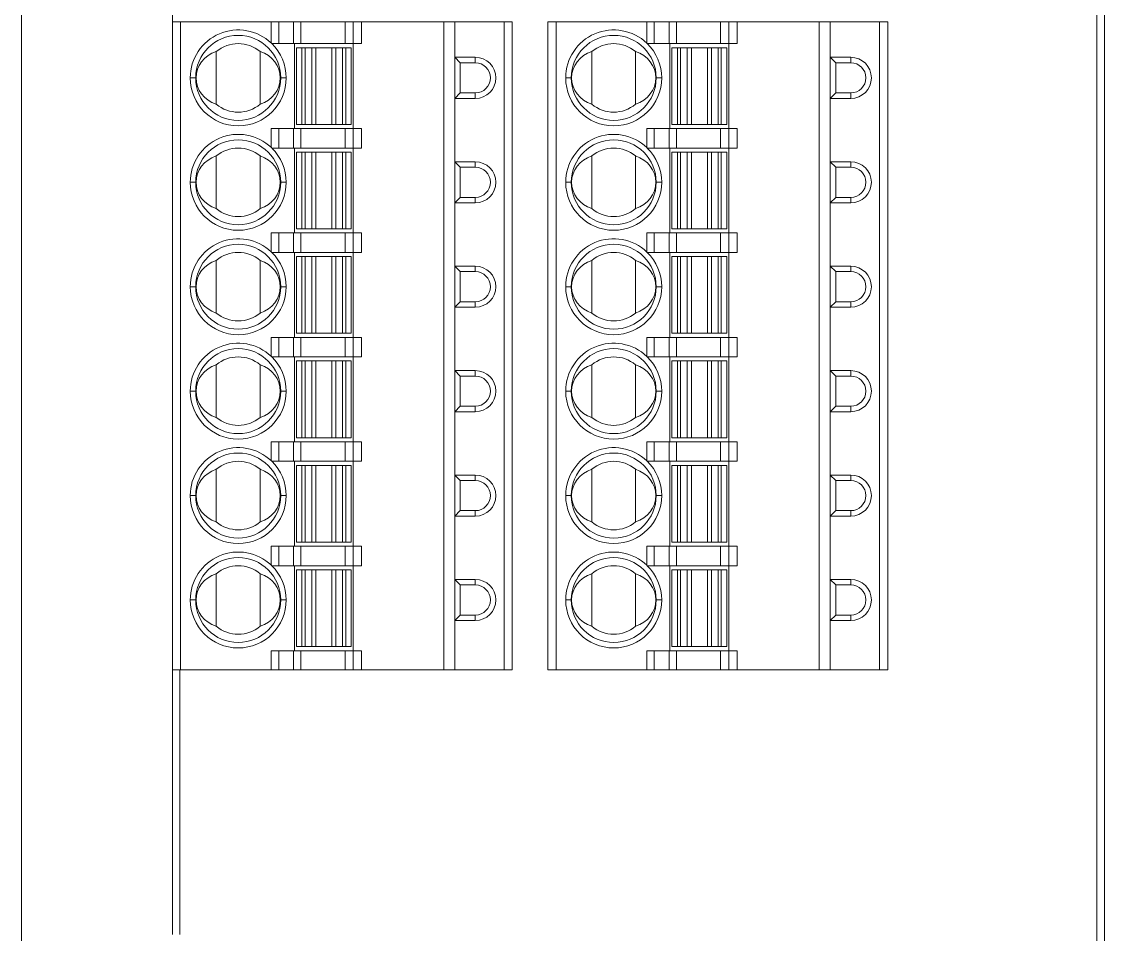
# Model space of a CAD drawing. Header units: millimetres. Extents: x 15 to 265, y 8 to 208.
# Drawn here: x 147.1 to 166.85, y 132.18 to 148.83 of the extents above; entities that cross this region are included whole.
import ezdxf

# ---------------------------------------------------------------- set-up
doc = ezdxf.new("R2010")
doc.units = ezdxf.units.MM

msp = doc.modelspace()

# ---------------------------------------------------------------- linework, layer by layer
at = {"color": 7, "linetype": 'Continuous', "lineweight": 15}
for p, q in [((147.105, 174.001), (147.105, 115.001)), ((149.855, 148.826), (149.855, 171.001)), ((166.855, 171.001), (166.855, 118.001)), ((166.717, 118.176), (166.717, 170.826)), ((149.855, 137.001), (149.855, 148.826)), ((149.855, 148.826), (150.005, 148.826)), ((150.005, 137.001), (150.005, 148.826)), ((150.005, 148.826), (151.659, 148.826)), ((151.659, 148.434), (151.659, 148.826)), ((151.659, 148.826), (151.795, 148.826)), ((151.795, 148.826), (151.795, 148.426)), ((151.795, 148.826), (152.064, 148.826)), ((152.064, 148.826), (152.064, 148.426)), ((152.064, 148.826), (152.2, 148.826)), ((152.2, 148.826), (152.2, 148.426)), ((152.2, 148.826), (153.005, 148.826)), ((153.005, 148.826), (153.005, 148.426)), ((153.005, 148.826), (153.155, 148.826)), ((153.155, 148.826), (153.155, 148.426)), ((153.155, 148.826), (153.305, 148.826)), ((153.305, 148.826), (153.305, 148.426)), ((153.305, 148.826), (154.805, 148.826)), ((154.805, 137.001), (154.805, 148.826)), ((155.005, 148.826), (154.805, 148.826)), ((155.005, 148.176), (155.005, 148.826)), ((155.005, 148.826), (155.905, 148.826)), ((155.905, 137.001), (155.905, 148.826)), ((156.055, 148.826), (155.905, 148.826)), ((156.055, 137.001), (156.055, 148.826)), ((156.705, 137.001), (156.705, 148.826)), ((156.705, 148.826), (156.855, 148.826)), ((156.855, 137.001), (156.855, 148.826)), ((156.855, 148.826), (158.509, 148.826)), ((158.509, 148.434), (158.509, 148.826)), ((158.509, 148.826), (158.645, 148.826)), ((158.645, 148.826), (158.645, 148.426)), ((158.645, 148.826), (158.914, 148.826)), ((158.914, 148.826), (158.914, 148.426)), ((158.914, 148.826), (159.05, 148.826)), ((159.05, 148.826), (159.05, 148.426)), ((159.05, 148.826), (159.855, 148.826)), ((159.855, 148.826), (159.855, 148.426)), ((159.855, 148.826), (160.005, 148.826)), ((160.005, 148.826), (160.005, 148.426)), ((160.005, 148.826), (160.155, 148.826)), ((160.155, 148.826), (160.155, 148.426)), ((160.155, 148.826), (161.655, 148.826)), ((161.655, 137.001), (161.655, 148.826)), ((161.855, 148.826), (161.655, 148.826)), ((161.855, 148.176), (161.855, 148.826)), ((161.855, 148.826), (162.755, 148.826)), ((162.755, 137.001), (162.755, 148.826)), ((162.905, 148.826), (162.755, 148.826)), ((162.905, 137.001), (162.905, 148.826)), ((151.667, 148.427), (151.659, 148.434)), ((151.667, 148.426), (151.795, 148.426)), ((151.667, 148.426), (151.667, 148.426)), ((151.795, 148.426), (152.064, 148.426)), ((152.064, 148.426), (152.2, 148.426)), ((152.08, 146.876), (152.08, 148.426)), ((152.117, 146.951), (152.117, 148.351)), ((152.117, 148.351), (152.217, 148.351)), ((152.2, 148.426), (153.005, 148.426)), ((152.217, 146.951), (152.217, 148.351)), ((152.275, 148.351), (152.217, 148.351)), ((152.275, 146.951), (152.275, 148.351)), ((152.397, 148.351), (152.275, 148.351)), ((152.397, 146.951), (152.397, 148.351)), ((152.471, 148.351), (152.397, 148.351)), ((152.471, 146.951), (152.471, 148.351)), ((152.471, 148.351), (152.764, 148.351)), ((152.764, 148.351), (152.764, 146.951)), ((152.838, 148.351), (152.764, 148.351)), ((152.838, 148.351), (152.838, 146.951)), ((152.96, 148.351), (152.838, 148.351)), ((152.96, 148.351), (152.96, 146.951)), ((153.017, 148.351), (152.96, 148.351)), ((153.005, 148.426), (153.155, 148.426)), ((153.017, 148.351), (153.017, 146.951)), ((153.117, 148.351), (153.017, 148.351)), ((153.117, 148.351), (153.117, 146.951)), ((153.155, 148.426), (153.305, 148.426)), ((153.155, 148.426), (153.155, 146.876)), ((158.517, 148.427), (158.509, 148.434)), ((158.517, 148.426), (158.645, 148.426)), ((158.517, 148.426), (158.517, 148.426)), ((158.645, 148.426), (158.914, 148.426)), ((158.914, 148.426), (159.05, 148.426)), ((158.93, 146.876), (158.93, 148.426)), ((158.967, 146.951), (158.967, 148.351)), ((158.967, 148.351), (159.067, 148.351)), ((159.05, 148.426), (159.855, 148.426)), ((159.067, 146.951), (159.067, 148.351)), ((159.125, 148.351), (159.067, 148.351)), ((159.125, 146.951), (159.125, 148.351)), ((159.247, 148.351), (159.125, 148.351)), ((159.247, 146.951), (159.247, 148.351)), ((159.321, 148.351), (159.247, 148.351)), ((159.321, 146.951), (159.321, 148.351)), ((159.321, 148.351), (159.614, 148.351)), ((159.614, 148.351), (159.614, 146.951)), ((159.688, 148.351), (159.614, 148.351)), ((159.688, 148.351), (159.688, 146.951)), ((159.81, 148.351), (159.688, 148.351)), ((159.81, 148.351), (159.81, 146.951)), ((159.867, 148.351), (159.81, 148.351)), ((159.855, 148.426), (160.005, 148.426)), ((159.867, 148.351), (159.867, 146.951)), ((159.967, 148.351), (159.867, 148.351)), ((159.967, 148.351), (159.967, 146.951)), ((160.005, 148.426), (160.155, 148.426)), ((160.005, 148.426), (160.005, 146.876)), ((150.655, 147.321), (150.655, 148.282)), ((151.455, 148.282), (151.455, 147.321)), ((155.005, 147.426), (155.005, 148.176)), ((155.005, 148.176), (155.38, 148.176)), ((155.005, 148.176), (155.105, 148.076)), ((155.38, 148.076), (155.38, 148.176)), ((157.505, 147.321), (157.505, 148.282)), ((158.305, 148.282), (158.305, 147.321)), ((161.855, 147.426), (161.855, 148.176)), ((161.855, 148.176), (161.955, 148.076)), ((161.855, 148.176), (162.23, 148.176)), ((162.23, 148.076), (162.23, 148.176)), ((155.105, 148.076), (155.38, 148.076)), ((155.105, 147.526), (155.105, 148.076)), ((161.955, 148.076), (162.23, 148.076)), ((161.955, 147.526), (161.955, 148.076)), ((150.28, 147.801), (150.18, 147.801)), ((151.93, 147.801), (151.83, 147.801)), ((157.13, 147.801), (157.03, 147.801)), ((158.78, 147.801), (158.68, 147.801)), ((155.005, 147.426), (155.105, 147.526)), ((155.005, 147.426), (155.005, 146.271)), ((155.38, 147.426), (155.005, 147.426)), ((155.105, 147.526), (155.38, 147.526)), ((155.38, 147.526), (155.38, 147.426)), ((161.855, 147.426), (161.955, 147.526)), ((161.855, 147.426), (161.855, 146.271)), ((162.23, 147.426), (161.855, 147.426)), ((161.955, 147.526), (162.23, 147.526)), ((162.23, 147.526), (162.23, 147.426)), ((152.117, 146.951), (152.217, 146.951)), ((152.217, 146.951), (152.275, 146.951)), ((152.275, 146.951), (152.397, 146.951)), ((152.397, 146.951), (152.471, 146.951)), ((152.764, 146.951), (152.471, 146.951)), ((152.764, 146.951), (152.838, 146.951)), ((152.838, 146.951), (152.96, 146.951)), ((152.96, 146.951), (153.017, 146.951)), ((153.017, 146.951), (153.117, 146.951)), ((158.967, 146.951), (159.067, 146.951)), ((159.067, 146.951), (159.125, 146.951)), ((159.125, 146.951), (159.247, 146.951)), ((159.247, 146.951), (159.321, 146.951)), ((159.614, 146.951), (159.321, 146.951)), ((159.614, 146.951), (159.688, 146.951)), ((159.688, 146.951), (159.81, 146.951)), ((159.81, 146.951), (159.867, 146.951)), ((159.867, 146.951), (159.967, 146.951)), ((151.659, 146.529), (151.659, 146.876)), ((151.659, 146.876), (151.795, 146.876)), ((151.795, 146.876), (151.795, 146.521)), ((152.064, 146.876), (151.795, 146.876)), ((152.064, 146.521), (152.064, 146.876)), ((152.064, 146.876), (152.2, 146.876)), ((152.2, 146.521), (152.2, 146.876)), ((152.2, 146.876), (153.005, 146.876)), ((153.005, 146.876), (153.005, 146.521)), ((153.155, 146.876), (153.005, 146.876)), ((153.155, 146.876), (153.155, 146.521)), ((153.155, 146.876), (153.305, 146.876)), ((153.305, 146.876), (153.305, 146.521)), ((158.509, 146.529), (158.509, 146.876)), ((158.509, 146.876), (158.645, 146.876)), ((158.645, 146.876), (158.645, 146.521)), ((158.914, 146.876), (158.645, 146.876)), ((158.914, 146.521), (158.914, 146.876)), ((158.914, 146.876), (159.05, 146.876)), ((159.05, 146.521), (159.05, 146.876)), ((159.05, 146.876), (159.855, 146.876)), ((159.855, 146.876), (159.855, 146.521)), ((160.005, 146.876), (159.855, 146.876)), ((160.005, 146.876), (160.005, 146.521)), ((160.005, 146.876), (160.155, 146.876)), ((160.155, 146.876), (160.155, 146.521)), ((150.655, 145.416), (150.655, 146.377)), ((151.455, 146.377), (151.455, 145.416)), ((151.667, 146.522), (151.659, 146.529)), ((151.667, 146.521), (151.795, 146.521)), ((151.667, 146.521), (151.667, 146.521)), ((151.795, 146.521), (152.064, 146.521)), ((152.064, 146.521), (152.2, 146.521)), ((152.08, 144.971), (152.08, 146.521)), ((152.117, 145.046), (152.117, 146.446)), ((152.117, 146.446), (152.217, 146.446)), ((152.2, 146.521), (153.005, 146.521)), ((152.217, 145.046), (152.217, 146.446)), ((152.275, 146.446), (152.217, 146.446)), ((152.275, 145.046), (152.275, 146.446)), ((152.397, 146.446), (152.275, 146.446)), ((152.397, 145.046), (152.397, 146.446)), ((152.471, 146.446), (152.397, 146.446)), ((152.471, 145.046), (152.471, 146.446)), ((152.471, 146.446), (152.764, 146.446)), ((152.764, 146.446), (152.764, 145.046)), ((152.838, 146.446), (152.764, 146.446)), ((152.838, 146.446), (152.838, 145.046)), ((152.96, 146.446), (152.838, 146.446)), ((152.96, 146.446), (152.96, 145.046)), ((153.017, 146.446), (152.96, 146.446)), ((153.005, 146.521), (153.155, 146.521)), ((153.017, 146.446), (153.017, 145.046)), ((153.017, 146.446), (153.117, 146.446)), ((153.117, 146.446), (153.117, 145.046)), ((153.155, 146.521), (153.305, 146.521)), ((153.155, 146.521), (153.155, 144.971)), ((157.505, 145.416), (157.505, 146.377)), ((158.305, 146.377), (158.305, 145.416)), ((158.517, 146.522), (158.509, 146.529)), ((158.517, 146.521), (158.645, 146.521)), ((158.517, 146.521), (158.517, 146.521)), ((158.645, 146.521), (158.914, 146.521)), ((158.914, 146.521), (159.05, 146.521)), ((158.93, 144.971), (158.93, 146.521)), ((158.967, 145.046), (158.967, 146.446)), ((158.967, 146.446), (159.067, 146.446)), ((159.05, 146.521), (159.855, 146.521)), ((159.067, 145.046), (159.067, 146.446)), ((159.125, 146.446), (159.067, 146.446)), ((159.125, 145.046), (159.125, 146.446)), ((159.247, 146.446), (159.125, 146.446)), ((159.247, 145.046), (159.247, 146.446)), ((159.321, 146.446), (159.247, 146.446)), ((159.321, 145.046), (159.321, 146.446)), ((159.321, 146.446), (159.614, 146.446)), ((159.614, 146.446), (159.614, 145.046)), ((159.688, 146.446), (159.614, 146.446)), ((159.688, 146.446), (159.688, 145.046)), ((159.81, 146.446), (159.688, 146.446)), ((159.81, 146.446), (159.81, 145.046)), ((159.867, 146.446), (159.81, 146.446)), ((159.855, 146.521), (160.005, 146.521)), ((159.867, 146.446), (159.867, 145.046)), ((159.867, 146.446), (159.967, 146.446)), ((159.967, 146.446), (159.967, 145.046)), ((160.005, 146.521), (160.155, 146.521)), ((160.005, 146.521), (160.005, 144.971)), ((155.005, 145.521), (155.005, 146.271)), ((155.005, 146.271), (155.38, 146.271)), ((155.005, 146.271), (155.105, 146.171)), ((155.105, 146.171), (155.38, 146.171)), ((155.105, 145.621), (155.105, 146.171)), ((155.38, 146.171), (155.38, 146.271)), ((161.855, 145.521), (161.855, 146.271)), ((161.855, 146.271), (162.23, 146.271)), ((161.855, 146.271), (161.955, 146.171)), ((161.955, 145.621), (161.955, 146.171)), ((161.955, 146.171), (162.23, 146.171)), ((162.23, 146.171), (162.23, 146.271)), ((150.28, 145.896), (150.18, 145.896)), ((151.93, 145.896), (151.83, 145.896)), ((157.13, 145.896), (157.03, 145.896)), ((158.78, 145.896), (158.68, 145.896)), ((155.005, 145.521), (155.105, 145.621)), ((155.105, 145.621), (155.38, 145.621)), ((155.38, 145.621), (155.38, 145.521)), ((161.855, 145.521), (161.955, 145.621)), ((161.955, 145.621), (162.23, 145.621)), ((162.23, 145.621), (162.23, 145.521)), ((155.005, 145.521), (155.005, 144.366)), ((155.38, 145.521), (155.005, 145.521)), ((161.855, 145.521), (161.855, 144.366)), ((162.23, 145.521), (161.855, 145.521)), ((151.659, 144.624), (151.659, 144.971)), ((151.659, 144.971), (151.795, 144.971)), ((151.795, 144.971), (151.795, 144.616)), ((152.064, 144.971), (151.795, 144.971)), ((152.064, 144.616), (152.064, 144.971)), ((152.064, 144.971), (152.2, 144.971)), ((152.117, 145.046), (152.217, 145.046)), ((152.2, 144.616), (152.2, 144.971)), ((152.2, 144.971), (153.005, 144.971)), ((152.217, 145.046), (152.275, 145.046)), ((152.275, 145.046), (152.397, 145.046)), ((152.397, 145.046), (152.471, 145.046)), ((152.764, 145.046), (152.471, 145.046)), ((152.764, 145.046), (152.838, 145.046)), ((152.838, 145.046), (152.96, 145.046)), ((152.96, 145.046), (153.017, 145.046)), ((153.005, 144.971), (153.005, 144.616)), ((153.155, 144.971), (153.005, 144.971)), ((153.017, 145.046), (153.117, 145.046)), ((153.155, 144.971), (153.155, 144.616)), ((153.155, 144.971), (153.305, 144.971)), ((153.305, 144.971), (153.305, 144.616)), ((158.509, 144.624), (158.509, 144.971)), ((158.509, 144.971), (158.645, 144.971)), ((158.645, 144.971), (158.645, 144.616)), ((158.914, 144.971), (158.645, 144.971)), ((158.914, 144.616), (158.914, 144.971)), ((158.914, 144.971), (159.05, 144.971)), ((158.967, 145.046), (159.067, 145.046)), ((159.05, 144.616), (159.05, 144.971)), ((159.05, 144.971), (159.855, 144.971)), ((159.067, 145.046), (159.125, 145.046)), ((159.125, 145.046), (159.247, 145.046)), ((159.247, 145.046), (159.321, 145.046)), ((159.614, 145.046), (159.321, 145.046)), ((159.614, 145.046), (159.688, 145.046)), ((159.688, 145.046), (159.81, 145.046)), ((159.81, 145.046), (159.867, 145.046)), ((159.855, 144.971), (159.855, 144.616)), ((160.005, 144.971), (159.855, 144.971)), ((159.867, 145.046), (159.967, 145.046)), ((160.005, 144.971), (160.005, 144.616)), ((160.005, 144.971), (160.155, 144.971)), ((160.155, 144.971), (160.155, 144.616)), ((151.667, 144.617), (151.659, 144.624)), ((151.667, 144.616), (151.795, 144.616)), ((151.667, 144.616), (151.667, 144.616)), ((151.795, 144.616), (152.064, 144.616)), ((152.064, 144.616), (152.2, 144.616)), ((152.08, 143.066), (152.08, 144.616)), ((152.2, 144.616), (153.005, 144.616)), ((153.005, 144.616), (153.155, 144.616)), ((153.155, 144.616), (153.305, 144.616)), ((153.155, 144.616), (153.155, 143.066)), ((158.517, 144.617), (158.509, 144.624)), ((158.517, 144.616), (158.645, 144.616)), ((158.517, 144.616), (158.517, 144.616)), ((158.645, 144.616), (158.914, 144.616)), ((158.914, 144.616), (159.05, 144.616)), ((158.93, 143.066), (158.93, 144.616)), ((159.05, 144.616), (159.855, 144.616)), ((159.855, 144.616), (160.005, 144.616)), ((160.005, 144.616), (160.155, 144.616)), ((160.005, 144.616), (160.005, 143.066)), ((150.655, 143.511), (150.655, 144.472)), ((151.455, 144.472), (151.455, 143.511)), ((152.117, 143.141), (152.117, 144.541)), ((152.117, 144.541), (152.217, 144.541)), ((152.217, 143.141), (152.217, 144.541)), ((152.275, 144.541), (152.217, 144.541)), ((152.275, 143.141), (152.275, 144.541)), ((152.397, 144.541), (152.275, 144.541)), ((152.397, 143.141), (152.397, 144.541)), ((152.471, 144.541), (152.397, 144.541)), ((152.471, 143.141), (152.471, 144.541)), ((152.471, 144.541), (152.764, 144.541)), ((152.764, 144.541), (152.764, 143.141)), ((152.838, 144.541), (152.764, 144.541)), ((152.838, 144.541), (152.838, 143.141)), ((152.96, 144.541), (152.838, 144.541)), ((152.96, 144.541), (152.96, 143.141)), ((153.017, 144.541), (152.96, 144.541)), ((153.017, 144.541), (153.017, 143.141)), ((153.017, 144.541), (153.117, 144.541)), ((153.117, 144.541), (153.117, 143.141)), ((157.505, 143.511), (157.505, 144.472)), ((158.305, 144.472), (158.305, 143.511)), ((158.967, 143.141), (158.967, 144.541)), ((158.967, 144.541), (159.067, 144.541)), ((159.067, 143.141), (159.067, 144.541)), ((159.125, 144.541), (159.067, 144.541)), ((159.125, 143.141), (159.125, 144.541)), ((159.247, 144.541), (159.125, 144.541)), ((159.247, 143.141), (159.247, 144.541)), ((159.321, 144.541), (159.247, 144.541)), ((159.321, 143.141), (159.321, 144.541)), ((159.321, 144.541), (159.614, 144.541)), ((159.614, 144.541), (159.614, 143.141)), ((159.688, 144.541), (159.614, 144.541)), ((159.688, 144.541), (159.688, 143.141)), ((159.81, 144.541), (159.688, 144.541)), ((159.81, 144.541), (159.81, 143.141)), ((159.867, 144.541), (159.81, 144.541)), ((159.867, 144.541), (159.867, 143.141)), ((159.867, 144.541), (159.967, 144.541)), ((159.967, 144.541), (159.967, 143.141)), ((155.005, 143.616), (155.005, 144.366)), ((155.005, 144.366), (155.38, 144.366)), ((155.005, 144.366), (155.105, 144.266)), ((155.105, 143.716), (155.105, 144.266)), ((155.105, 144.266), (155.38, 144.266)), ((155.38, 144.266), (155.38, 144.366)), ((161.855, 143.616), (161.855, 144.366)), ((161.855, 144.366), (162.23, 144.366)), ((161.855, 144.366), (161.955, 144.266)), ((161.955, 143.716), (161.955, 144.266)), ((161.955, 144.266), (162.23, 144.266)), ((162.23, 144.266), (162.23, 144.366)), ((150.28, 143.991), (150.18, 143.991)), ((151.93, 143.991), (151.83, 143.991)), ((157.13, 143.991), (157.03, 143.991)), ((158.78, 143.991), (158.68, 143.991)), ((155.005, 143.616), (155.105, 143.716)), ((155.005, 143.616), (155.005, 142.461)), ((155.38, 143.616), (155.005, 143.616)), ((155.105, 143.716), (155.38, 143.716)), ((155.38, 143.716), (155.38, 143.616)), ((161.855, 143.616), (161.955, 143.716)), ((161.855, 143.616), (161.855, 142.461)), ((162.23, 143.616), (161.855, 143.616)), ((161.955, 143.716), (162.23, 143.716)), ((162.23, 143.716), (162.23, 143.616)), ((151.659, 142.719), (151.659, 143.066)), ((151.659, 143.066), (151.795, 143.066)), ((151.795, 143.066), (151.795, 142.711)), ((152.064, 143.066), (151.795, 143.066)), ((152.064, 142.711), (152.064, 143.066)), ((152.064, 143.066), (152.2, 143.066)), ((152.117, 143.141), (152.217, 143.141)), ((152.2, 142.711), (152.2, 143.066)), ((152.2, 143.066), (153.005, 143.066)), ((152.217, 143.141), (152.275, 143.141)), ((152.275, 143.141), (152.397, 143.141)), ((152.397, 143.141), (152.471, 143.141)), ((152.764, 143.141), (152.471, 143.141)), ((152.764, 143.141), (152.838, 143.141)), ((152.838, 143.141), (152.96, 143.141)), ((152.96, 143.141), (153.017, 143.141)), ((153.005, 143.066), (153.005, 142.711)), ((153.155, 143.066), (153.005, 143.066)), ((153.017, 143.141), (153.117, 143.141)), ((153.155, 143.066), (153.155, 142.711)), ((153.155, 143.066), (153.305, 143.066)), ((153.305, 143.066), (153.305, 142.711)), ((158.509, 142.719), (158.509, 143.066)), ((158.509, 143.066), (158.645, 143.066)), ((158.645, 143.066), (158.645, 142.711)), ((158.914, 143.066), (158.645, 143.066)), ((158.914, 142.711), (158.914, 143.066)), ((158.914, 143.066), (159.05, 143.066)), ((158.967, 143.141), (159.067, 143.141)), ((159.05, 142.711), (159.05, 143.066)), ((159.05, 143.066), (159.855, 143.066)), ((159.067, 143.141), (159.125, 143.141)), ((159.125, 143.141), (159.247, 143.141)), ((159.247, 143.141), (159.321, 143.141)), ((159.614, 143.141), (159.321, 143.141)), ((159.614, 143.141), (159.688, 143.141)), ((159.688, 143.141), (159.81, 143.141)), ((159.81, 143.141), (159.867, 143.141)), ((159.855, 143.066), (159.855, 142.711)), ((160.005, 143.066), (159.855, 143.066)), ((159.867, 143.141), (159.967, 143.141)), ((160.005, 143.066), (160.005, 142.711)), ((160.005, 143.066), (160.155, 143.066)), ((160.155, 143.066), (160.155, 142.711)), ((151.667, 142.712), (151.659, 142.719)), ((151.667, 142.711), (151.795, 142.711)), ((151.667, 142.711), (151.667, 142.711)), ((151.795, 142.711), (152.064, 142.711)), ((152.064, 142.711), (152.2, 142.711)), ((152.08, 141.161), (152.08, 142.711)), ((152.117, 141.236), (152.117, 142.636)), ((152.117, 142.636), (152.217, 142.636)), ((152.2, 142.711), (153.005, 142.711)), ((152.217, 141.236), (152.217, 142.636)), ((152.275, 142.636), (152.217, 142.636)), ((152.275, 141.236), (152.275, 142.636)), ((152.397, 142.636), (152.275, 142.636)), ((152.397, 141.236), (152.397, 142.636)), ((152.471, 142.636), (152.397, 142.636)), ((152.471, 141.236), (152.471, 142.636)), ((152.471, 142.636), (152.764, 142.636)), ((152.764, 142.636), (152.764, 141.236)), ((152.838, 142.636), (152.764, 142.636)), ((152.838, 142.636), (152.838, 141.236)), ((152.96, 142.636), (152.838, 142.636)), ((152.96, 142.636), (152.96, 141.236)), ((153.017, 142.636), (152.96, 142.636)), ((153.005, 142.711), (153.155, 142.711)), ((153.017, 142.636), (153.017, 141.236)), ((153.017, 142.636), (153.117, 142.636)), ((153.117, 142.636), (153.117, 141.236)), ((153.155, 142.711), (153.305, 142.711)), ((153.155, 142.711), (153.155, 141.161)), ((158.517, 142.712), (158.509, 142.719)), ((158.517, 142.711), (158.645, 142.711)), ((158.517, 142.711), (158.517, 142.711)), ((158.645, 142.711), (158.914, 142.711)), ((158.914, 142.711), (159.05, 142.711)), ((158.93, 141.161), (158.93, 142.711)), ((158.967, 141.236), (158.967, 142.636)), ((158.967, 142.636), (159.067, 142.636)), ((159.05, 142.711), (159.855, 142.711)), ((159.067, 141.236), (159.067, 142.636)), ((159.125, 142.636), (159.067, 142.636)), ((159.125, 141.236), (159.125, 142.636)), ((159.247, 142.636), (159.125, 142.636)), ((159.247, 141.236), (159.247, 142.636)), ((159.321, 142.636), (159.247, 142.636)), ((159.321, 141.236), (159.321, 142.636)), ((159.321, 142.636), (159.614, 142.636)), ((159.614, 142.636), (159.614, 141.236)), ((159.688, 142.636), (159.614, 142.636)), ((159.688, 142.636), (159.688, 141.236)), ((159.81, 142.636), (159.688, 142.636)), ((159.81, 142.636), (159.81, 141.236)), ((159.867, 142.636), (159.81, 142.636)), ((159.855, 142.711), (160.005, 142.711)), ((159.867, 142.636), (159.867, 141.236)), ((159.867, 142.636), (159.967, 142.636)), ((159.967, 142.636), (159.967, 141.236)), ((160.005, 142.711), (160.155, 142.711)), ((160.005, 142.711), (160.005, 141.161)), ((150.655, 141.606), (150.655, 142.567)), ((151.455, 142.567), (151.455, 141.606)), ((155.005, 141.711), (155.005, 142.461)), ((155.005, 142.461), (155.38, 142.461)), ((155.005, 142.461), (155.105, 142.361)), ((155.38, 142.361), (155.38, 142.461)), ((157.505, 141.606), (157.505, 142.567)), ((158.305, 142.567), (158.305, 141.606)), ((161.855, 141.711), (161.855, 142.461)), ((161.855, 142.461), (162.23, 142.461)), ((161.855, 142.461), (161.955, 142.361)), ((162.23, 142.361), (162.23, 142.461)), ((155.105, 142.361), (155.38, 142.361)), ((155.105, 141.811), (155.105, 142.361)), ((161.955, 142.361), (162.23, 142.361)), ((161.955, 141.811), (161.955, 142.361)), ((150.28, 142.086), (150.18, 142.086)), ((151.93, 142.086), (151.83, 142.086)), ((157.13, 142.086), (157.03, 142.086)), ((158.78, 142.086), (158.68, 142.086)), ((155.005, 141.711), (155.105, 141.811)), ((155.105, 141.811), (155.38, 141.811)), ((155.38, 141.811), (155.38, 141.711)), ((161.855, 141.711), (161.955, 141.811)), ((161.955, 141.811), (162.23, 141.811)), ((162.23, 141.811), (162.23, 141.711)), ((155.005, 141.711), (155.005, 140.556)), ((155.38, 141.711), (155.005, 141.711)), ((161.855, 141.711), (161.855, 140.556)), ((162.23, 141.711), (161.855, 141.711)), ((152.117, 141.236), (152.217, 141.236)), ((152.217, 141.236), (152.275, 141.236)), ((152.275, 141.236), (152.397, 141.236)), ((152.397, 141.236), (152.471, 141.236)), ((152.764, 141.236), (152.471, 141.236)), ((152.764, 141.236), (152.838, 141.236)), ((152.838, 141.236), (152.96, 141.236)), ((152.96, 141.236), (153.017, 141.236)), ((153.017, 141.236), (153.117, 141.236)), ((158.967, 141.236), (159.067, 141.236)), ((159.067, 141.236), (159.125, 141.236)), ((159.125, 141.236), (159.247, 141.236)), ((159.247, 141.236), (159.321, 141.236)), ((159.614, 141.236), (159.321, 141.236)), ((159.614, 141.236), (159.688, 141.236)), ((159.688, 141.236), (159.81, 141.236)), ((159.81, 141.236), (159.867, 141.236)), ((159.867, 141.236), (159.967, 141.236)), ((151.659, 140.814), (151.659, 141.161)), ((151.659, 141.161), (151.795, 141.161)), ((151.795, 141.161), (151.795, 140.806)), ((152.064, 141.161), (151.795, 141.161)), ((152.064, 140.806), (152.064, 141.161)), ((152.064, 141.161), (152.2, 141.161)), ((152.2, 140.806), (152.2, 141.161)), ((152.2, 141.161), (153.005, 141.161)), ((153.005, 141.161), (153.005, 140.806)), ((153.155, 141.161), (153.005, 141.161)), ((153.155, 141.161), (153.155, 140.806)), ((153.155, 141.161), (153.305, 141.161)), ((153.305, 141.161), (153.305, 140.806)), ((158.509, 140.814), (158.509, 141.161)), ((158.509, 141.161), (158.645, 141.161)), ((158.645, 141.161), (158.645, 140.806)), ((158.914, 141.161), (158.645, 141.161)), ((158.914, 140.806), (158.914, 141.161)), ((158.914, 141.161), (159.05, 141.161)), ((159.05, 140.806), (159.05, 141.161)), ((159.05, 141.161), (159.855, 141.161)), ((159.855, 141.161), (159.855, 140.806)), ((160.005, 141.161), (159.855, 141.161)), ((160.005, 141.161), (160.005, 140.806)), ((160.005, 141.161), (160.155, 141.161)), ((160.155, 141.161), (160.155, 140.806)), ((150.655, 139.701), (150.655, 140.662)), ((151.455, 140.662), (151.455, 139.701)), ((151.667, 140.807), (151.659, 140.814)), ((151.667, 140.806), (151.795, 140.806)), ((151.667, 140.806), (151.667, 140.806)), ((151.795, 140.806), (152.064, 140.806)), ((152.064, 140.806), (152.2, 140.806)), ((152.08, 139.256), (152.08, 140.806)), ((152.117, 139.331), (152.117, 140.731)), ((152.117, 140.731), (152.217, 140.731)), ((152.2, 140.806), (153.005, 140.806)), ((152.217, 139.331), (152.217, 140.731)), ((152.275, 140.731), (152.217, 140.731)), ((152.275, 139.331), (152.275, 140.731)), ((152.397, 140.731), (152.275, 140.731)), ((152.397, 139.331), (152.397, 140.731)), ((152.471, 140.731), (152.397, 140.731)), ((152.471, 139.331), (152.471, 140.731)), ((152.471, 140.731), (152.764, 140.731)), ((152.764, 140.731), (152.764, 139.331)), ((152.838, 140.731), (152.764, 140.731)), ((152.838, 140.731), (152.838, 139.331)), ((152.96, 140.731), (152.838, 140.731)), ((152.96, 140.731), (152.96, 139.331)), ((153.017, 140.731), (152.96, 140.731)), ((153.005, 140.806), (153.155, 140.806)), ((153.017, 140.731), (153.017, 139.331)), ((153.117, 140.731), (153.017, 140.731)), ((153.117, 140.731), (153.117, 139.331)), ((153.155, 140.806), (153.305, 140.806)), ((153.155, 140.806), (153.155, 139.256)), ((157.505, 139.701), (157.505, 140.662)), ((158.305, 140.662), (158.305, 139.701)), ((158.517, 140.807), (158.509, 140.814)), ((158.517, 140.806), (158.645, 140.806)), ((158.517, 140.806), (158.517, 140.806)), ((158.645, 140.806), (158.914, 140.806)), ((158.914, 140.806), (159.05, 140.806)), ((158.93, 139.256), (158.93, 140.806)), ((158.967, 139.331), (158.967, 140.731)), ((158.967, 140.731), (159.067, 140.731)), ((159.05, 140.806), (159.855, 140.806)), ((159.067, 139.331), (159.067, 140.731)), ((159.125, 140.731), (159.067, 140.731)), ((159.247, 140.731), (159.125, 140.731)), ((159.125, 139.331), (159.125, 140.731)), ((159.247, 139.331), (159.247, 140.731)), ((159.321, 140.731), (159.247, 140.731)), ((159.321, 139.331), (159.321, 140.731)), ((159.321, 140.731), (159.614, 140.731)), ((159.614, 140.731), (159.614, 139.331)), ((159.688, 140.731), (159.614, 140.731)), ((159.688, 140.731), (159.688, 139.331)), ((159.81, 140.731), (159.688, 140.731)), ((159.81, 140.731), (159.81, 139.331)), ((159.867, 140.731), (159.81, 140.731)), ((159.855, 140.806), (160.005, 140.806)), ((159.867, 140.731), (159.867, 139.331)), ((159.967, 140.731), (159.867, 140.731)), ((159.967, 140.731), (159.967, 139.331)), ((160.005, 140.806), (160.155, 140.806)), ((160.005, 140.806), (160.005, 139.256)), ((155.005, 139.806), (155.005, 140.556)), ((155.005, 140.556), (155.38, 140.556)), ((155.005, 140.556), (155.105, 140.456)), ((155.105, 139.906), (155.105, 140.456)), ((155.105, 140.456), (155.38, 140.456)), ((155.38, 140.456), (155.38, 140.556)), ((161.855, 139.806), (161.855, 140.556)), ((161.855, 140.556), (162.23, 140.556)), ((161.855, 140.556), (161.955, 140.456)), ((161.955, 139.906), (161.955, 140.456)), ((161.955, 140.456), (162.23, 140.456)), ((162.23, 140.456), (162.23, 140.556)), ((150.28, 140.181), (150.18, 140.181)), ((151.93, 140.181), (151.83, 140.181)), ((157.13, 140.181), (157.03, 140.181)), ((158.78, 140.181), (158.68, 140.181)), ((155.005, 139.806), (155.105, 139.906)), ((155.105, 139.906), (155.38, 139.906)), ((155.38, 139.906), (155.38, 139.806)), ((161.855, 139.806), (161.955, 139.906)), ((161.955, 139.906), (162.23, 139.906)), ((162.23, 139.906), (162.23, 139.806)), ((155.005, 139.806), (155.005, 138.651)), ((155.38, 139.806), (155.005, 139.806)), ((161.855, 139.806), (161.855, 138.651)), ((162.23, 139.806), (161.855, 139.806)), ((151.659, 138.909), (151.659, 139.256)), ((151.659, 139.256), (151.795, 139.256)), ((151.795, 139.256), (151.795, 138.901)), ((152.064, 139.256), (151.795, 139.256)), ((152.064, 138.901), (152.064, 139.256)), ((152.064, 139.256), (152.2, 139.256)), ((152.117, 139.331), (152.217, 139.331)), ((152.2, 138.901), (152.2, 139.256)), ((152.2, 139.256), (153.005, 139.256)), ((152.217, 139.331), (152.275, 139.331)), ((152.275, 139.331), (152.397, 139.331)), ((152.397, 139.331), (152.471, 139.331)), ((152.764, 139.331), (152.471, 139.331)), ((152.764, 139.331), (152.838, 139.331)), ((152.838, 139.331), (152.96, 139.331)), ((152.96, 139.331), (153.017, 139.331)), ((153.005, 139.256), (153.005, 138.901)), ((153.155, 139.256), (153.005, 139.256)), ((153.017, 139.331), (153.117, 139.331)), ((153.155, 139.256), (153.155, 138.901)), ((153.155, 139.256), (153.305, 139.256)), ((153.305, 139.256), (153.305, 138.901)), ((158.509, 138.909), (158.509, 139.256)), ((158.509, 139.256), (158.645, 139.256)), ((158.645, 139.256), (158.645, 138.901)), ((158.914, 139.256), (158.645, 139.256)), ((158.914, 138.901), (158.914, 139.256)), ((158.914, 139.256), (159.05, 139.256)), ((158.967, 139.331), (159.067, 139.331)), ((159.05, 138.901), (159.05, 139.256)), ((159.05, 139.256), (159.855, 139.256)), ((159.067, 139.331), (159.125, 139.331)), ((159.125, 139.331), (159.247, 139.331)), ((159.247, 139.331), (159.321, 139.331)), ((159.614, 139.331), (159.321, 139.331)), ((159.614, 139.331), (159.688, 139.331)), ((159.688, 139.331), (159.81, 139.331)), ((159.81, 139.331), (159.867, 139.331)), ((159.855, 139.256), (159.855, 138.901)), ((160.005, 139.256), (159.855, 139.256)), ((159.867, 139.331), (159.967, 139.331)), ((160.005, 139.256), (160.005, 138.901)), ((160.005, 139.256), (160.155, 139.256)), ((160.155, 139.256), (160.155, 138.901)), ((151.667, 138.902), (151.659, 138.909)), ((151.667, 138.901), (151.795, 138.901)), ((151.667, 138.901), (151.667, 138.901)), ((151.795, 138.901), (152.064, 138.901)), ((152.064, 138.901), (152.2, 138.901)), ((152.08, 137.351), (152.08, 138.901)), ((152.2, 138.901), (153.005, 138.901)), ((153.005, 138.901), (153.155, 138.901)), ((153.155, 138.901), (153.305, 138.901)), ((153.155, 138.901), (153.155, 137.351)), ((158.517, 138.902), (158.509, 138.909)), ((158.517, 138.901), (158.645, 138.901)), ((158.517, 138.901), (158.517, 138.901)), ((158.645, 138.901), (158.914, 138.901)), ((158.914, 138.901), (159.05, 138.901)), ((158.93, 137.351), (158.93, 138.901)), ((159.05, 138.901), (159.855, 138.901)), ((159.855, 138.901), (160.005, 138.901)), ((160.005, 138.901), (160.155, 138.901)), ((160.005, 138.901), (160.005, 137.351)), ((150.655, 137.796), (150.655, 138.757)), ((151.455, 138.757), (151.455, 137.796)), ((152.117, 137.426), (152.117, 138.826)), ((152.117, 138.826), (152.217, 138.826)), ((152.217, 137.426), (152.217, 138.826)), ((152.275, 138.826), (152.217, 138.826)), ((152.275, 137.426), (152.275, 138.826)), ((152.397, 138.826), (152.275, 138.826)), ((152.397, 137.426), (152.397, 138.826)), ((152.471, 138.826), (152.397, 138.826)), ((152.471, 137.426), (152.471, 138.826)), ((152.471, 138.826), (152.764, 138.826)), ((152.764, 138.826), (152.764, 137.426)), ((152.838, 138.826), (152.764, 138.826)), ((152.838, 138.826), (152.838, 137.426)), ((152.96, 138.826), (152.838, 138.826)), ((152.96, 138.826), (152.96, 137.426)), ((153.017, 138.826), (152.96, 138.826)), ((153.017, 138.826), (153.017, 137.426)), ((153.017, 138.826), (153.117, 138.826)), ((153.117, 138.826), (153.117, 137.426)), ((155.005, 137.901), (155.005, 138.651)), ((155.005, 138.651), (155.38, 138.651)), ((155.005, 138.651), (155.105, 138.551)), ((155.38, 138.551), (155.38, 138.651)), ((157.505, 137.796), (157.505, 138.757)), ((158.305, 138.757), (158.305, 137.796)), ((158.967, 137.426), (158.967, 138.826)), ((158.967, 138.826), (159.067, 138.826)), ((159.067, 137.426), (159.067, 138.826)), ((159.125, 138.826), (159.067, 138.826)), ((159.125, 137.426), (159.125, 138.826)), ((159.247, 138.826), (159.125, 138.826)), ((159.247, 137.426), (159.247, 138.826)), ((159.321, 138.826), (159.247, 138.826)), ((159.321, 137.426), (159.321, 138.826)), ((159.321, 138.826), (159.614, 138.826)), ((159.614, 138.826), (159.614, 137.426)), ((159.688, 138.826), (159.614, 138.826)), ((159.688, 138.826), (159.688, 137.426)), ((159.81, 138.826), (159.688, 138.826)), ((159.81, 138.826), (159.81, 137.426)), ((159.867, 138.826), (159.81, 138.826)), ((159.867, 138.826), (159.867, 137.426)), ((159.867, 138.826), (159.967, 138.826)), ((159.967, 138.826), (159.967, 137.426)), ((161.855, 137.901), (161.855, 138.651)), ((161.855, 138.651), (162.23, 138.651)), ((161.855, 138.651), (161.955, 138.551)), ((162.23, 138.551), (162.23, 138.651)), ((155.105, 138.001), (155.105, 138.551)), ((155.105, 138.551), (155.38, 138.551)), ((161.955, 138.001), (161.955, 138.551)), ((161.955, 138.551), (162.23, 138.551)), ((150.28, 138.276), (150.18, 138.276)), ((151.93, 138.276), (151.83, 138.276)), ((157.13, 138.276), (157.03, 138.276)), ((158.78, 138.276), (158.68, 138.276)), ((155.005, 137.901), (155.105, 138.001)), ((155.005, 137.901), (155.005, 137.001)), ((155.38, 137.901), (155.005, 137.901)), ((155.105, 138.001), (155.38, 138.001)), ((155.38, 138.001), (155.38, 137.901)), ((161.855, 137.901), (161.955, 138.001)), ((161.855, 137.901), (161.855, 137.001)), ((162.23, 137.901), (161.855, 137.901)), ((161.955, 138.001), (162.23, 138.001)), ((162.23, 138.001), (162.23, 137.901)), ((151.659, 137.001), (151.659, 137.351)), ((151.795, 137.351), (151.659, 137.351)), ((151.795, 137.351), (151.795, 137.001)), ((152.064, 137.351), (151.795, 137.351)), ((152.064, 137.351), (152.064, 137.001)), ((152.2, 137.351), (152.064, 137.351)), ((152.117, 137.426), (152.217, 137.426)), ((152.2, 137.351), (152.2, 137.001)), ((153.005, 137.351), (152.2, 137.351)), ((152.217, 137.426), (152.275, 137.426)), ((152.275, 137.426), (152.397, 137.426)), ((152.397, 137.426), (152.471, 137.426)), ((152.764, 137.426), (152.471, 137.426)), ((152.764, 137.426), (152.838, 137.426)), ((152.838, 137.426), (152.96, 137.426)), ((152.96, 137.426), (153.017, 137.426)), ((153.005, 137.351), (153.005, 137.001)), ((153.155, 137.351), (153.005, 137.351)), ((153.017, 137.426), (153.117, 137.426)), ((153.155, 137.351), (153.155, 137.001)), ((153.305, 137.351), (153.155, 137.351)), ((153.305, 137.351), (153.305, 137.001)), ((158.509, 137.001), (158.509, 137.351)), ((158.645, 137.351), (158.509, 137.351)), ((158.645, 137.351), (158.645, 137.001)), ((158.914, 137.351), (158.645, 137.351)), ((158.914, 137.351), (158.914, 137.001)), ((159.05, 137.351), (158.914, 137.351)), ((158.967, 137.426), (159.067, 137.426)), ((159.05, 137.351), (159.05, 137.001)), ((159.855, 137.351), (159.05, 137.351)), ((159.067, 137.426), (159.125, 137.426)), ((159.125, 137.426), (159.247, 137.426)), ((159.247, 137.426), (159.321, 137.426)), ((159.614, 137.426), (159.321, 137.426)), ((159.614, 137.426), (159.688, 137.426)), ((159.688, 137.426), (159.81, 137.426)), ((159.81, 137.426), (159.867, 137.426)), ((159.855, 137.351), (159.855, 137.001)), ((160.005, 137.351), (159.855, 137.351)), ((159.867, 137.426), (159.967, 137.426)), ((160.005, 137.351), (160.005, 137.001)), ((160.155, 137.351), (160.005, 137.351)), ((160.155, 137.351), (160.155, 137.001)), ((149.855, 137.001), (150.005, 137.001)), ((149.855, 132.176), (149.855, 137.001)), ((149.992, 137.001), (149.992, 132.176)), ((150.005, 137.001), (151.659, 137.001)), ((151.659, 137.001), (151.795, 137.001)), ((151.795, 137.001), (152.064, 137.001)), ((152.064, 137.001), (152.2, 137.001)), ((152.2, 137.001), (153.005, 137.001)), ((153.005, 137.001), (153.155, 137.001)), ((153.155, 137.001), (153.305, 137.001)), ((153.305, 137.001), (154.805, 137.001)), ((154.805, 137.001), (155.005, 137.001)), ((155.005, 137.001), (155.905, 137.001)), ((155.905, 137.001), (156.055, 137.001)), ((156.705, 137.001), (156.855, 137.001)), ((156.855, 137.001), (158.509, 137.001)), ((158.509, 137.001), (158.645, 137.001)), ((158.645, 137.001), (158.914, 137.001)), ((158.914, 137.001), (159.05, 137.001)), ((159.05, 137.001), (159.855, 137.001)), ((159.855, 137.001), (160.005, 137.001)), ((160.005, 137.001), (160.155, 137.001)), ((160.155, 137.001), (161.655, 137.001)), ((161.655, 137.001), (161.855, 137.001)), ((161.855, 137.001), (162.755, 137.001)), ((162.755, 137.001), (162.905, 137.001))]:
    msp.add_line(p, q, dxfattribs=at)
for centre, radius, start, end in [((151.055, 147.801), 0.875, 46.3075, 180), ((151.055, 147.801), 0.775, 0, 180), ((157.905, 147.801), 0.875, 46.3075, 180), ((157.905, 147.801), 0.775, 0, 180), ((151.055, 147.801), 0.625, 50.2082, 129.7918), ((151.055, 147.801), 0.875, 0, 45.5847), ((157.905, 147.801), 0.625, 50.2082, 129.7918), ((157.905, 147.801), 0.875, 0, 45.5847), ((155.38, 147.801), 0.375, 270, 90), ((162.23, 147.801), 0.375, 270, 90), ((155.38, 147.801), 0.275, 270, 90), ((162.23, 147.801), 0.275, 270, 90), ((151.055, 147.801), 0.875, 180, 0), ((151.055, 147.801), 0.775, 180, 0), ((157.905, 147.801), 0.875, 180, 0), ((157.905, 147.801), 0.775, 180, 0), ((151.055, 147.801), 0.625, 230.2082, 309.7918), ((157.905, 147.801), 0.625, 230.2082, 309.7918), ((151.055, 145.896), 0.875, 46.3075, 180), ((157.905, 145.896), 0.875, 46.3075, 180), ((151.055, 145.896), 0.775, 0, 180), ((157.905, 145.896), 0.775, 0, 180), ((151.055, 145.896), 0.625, 50.2082, 129.7918), ((151.055, 145.896), 0.875, 0, 45.5847), ((157.905, 145.896), 0.625, 50.2082, 129.7918), ((157.905, 145.896), 0.875, 0, 45.5847), ((155.38, 145.896), 0.375, 270, 90), ((155.38, 145.896), 0.275, 270, 90), ((162.23, 145.896), 0.375, 270, 90), ((162.23, 145.896), 0.275, 270, 90), ((151.055, 145.896), 0.875, 180, 0), ((151.055, 145.896), 0.775, 180, 0), ((157.905, 145.896), 0.875, 180, 0), ((157.905, 145.896), 0.775, 180, 0), ((151.055, 145.896), 0.625, 230.2082, 309.7918), ((157.905, 145.896), 0.625, 230.2082, 309.7918), ((151.055, 143.991), 0.875, 46.3075, 180), ((157.905, 143.991), 0.875, 46.3075, 180), ((151.055, 143.991), 0.775, 0, 180), ((151.055, 143.991), 0.625, 50.2082, 129.7918), ((151.055, 143.991), 0.875, 0, 45.5847), ((157.905, 143.991), 0.775, 0, 180), ((157.905, 143.991), 0.625, 50.2082, 129.7918), ((157.905, 143.991), 0.875, 0, 45.5847), ((155.38, 143.991), 0.375, 270, 90), ((155.38, 143.991), 0.275, 270, 90), ((162.23, 143.991), 0.375, 270, 90), ((162.23, 143.991), 0.275, 270, 90), ((151.055, 143.991), 0.875, 180, 0), ((151.055, 143.991), 0.775, 180, 0), ((157.905, 143.991), 0.875, 180, 0), ((157.905, 143.991), 0.775, 180, 0), ((151.055, 143.991), 0.625, 230.2082, 309.7918), ((157.905, 143.991), 0.625, 230.2082, 309.7918), ((151.055, 142.086), 0.875, 46.3075, 180), ((151.055, 142.086), 0.775, 0, 180), ((157.905, 142.086), 0.875, 46.3075, 180), ((157.905, 142.086), 0.775, 0, 180), ((151.055, 142.086), 0.625, 50.2082, 129.7918), ((151.055, 142.086), 0.875, 0, 45.5847), ((157.905, 142.086), 0.625, 50.2082, 129.7918), ((157.905, 142.086), 0.875, 0, 45.5847), ((155.38, 142.086), 0.375, 270, 90), ((162.23, 142.086), 0.375, 270, 90), ((155.38, 142.086), 0.275, 270, 90), ((162.23, 142.086), 0.275, 270, 90), ((151.055, 142.086), 0.875, 180, 0), ((151.055, 142.086), 0.775, 180, 0), ((157.905, 142.086), 0.875, 180, 0), ((157.905, 142.086), 0.775, 180, 0), ((151.055, 142.086), 0.625, 230.2082, 309.7918), ((157.905, 142.086), 0.625, 230.2082, 309.7918), ((151.055, 140.181), 0.875, 46.3075, 180), ((157.905, 140.181), 0.875, 46.3075, 180), ((151.055, 140.181), 0.775, 0, 180), ((157.905, 140.181), 0.775, 0, 180), ((151.055, 140.181), 0.625, 50.2082, 129.7918), ((151.055, 140.181), 0.875, 0, 45.5847), ((157.905, 140.181), 0.625, 50.2082, 129.7918), ((157.905, 140.181), 0.875, 0, 45.5847), ((155.38, 140.181), 0.375, 270, 90), ((155.38, 140.181), 0.275, 270, 90), ((162.23, 140.181), 0.375, 270, 90), ((162.23, 140.181), 0.275, 270, 90), ((151.055, 140.181), 0.875, 180, 0), ((151.055, 140.181), 0.775, 180, 0), ((157.905, 140.181), 0.875, 180, 0), ((157.905, 140.181), 0.775, 180, 0), ((151.055, 140.181), 0.625, 230.2082, 309.7918), ((157.905, 140.181), 0.625, 230.2082, 309.7918), ((151.055, 138.276), 0.875, 46.3075, 180), ((151.055, 138.276), 0.775, 360, 180), ((157.905, 138.276), 0.875, 46.3075, 180), ((157.905, 138.276), 0.775, 360, 180), ((151.055, 138.276), 0.625, 50.2082, 129.7918), ((151.055, 138.276), 0.875, 360, 45.5847), ((157.905, 138.276), 0.625, 50.2082, 129.7918), ((157.905, 138.276), 0.875, 360, 45.5847), ((155.38, 138.276), 0.375, 270, 90), ((162.23, 138.276), 0.375, 270, 90), ((155.38, 138.276), 0.275, 270, 90), ((162.23, 138.276), 0.275, 270, 90), ((151.055, 138.276), 0.875, 180, 360), ((151.055, 138.276), 0.775, 180, 360), ((157.905, 138.276), 0.875, 180, 360), ((157.905, 138.276), 0.775, 180, 360), ((151.055, 138.276), 0.625, 230.2082, 309.7918), ((157.905, 138.276), 0.625, 230.2082, 309.7918)]:
    msp.add_arc(centre, radius, start, end, dxfattribs=at)
for centre, start_param, end_param in [((150.84, 147.801), 1.912362, 3.141593), ((151.27, 147.801), 0, 1.229231), ((157.69, 147.801), 1.912362, 3.141593), ((158.12, 147.801), 0, 1.229231), ((150.84, 147.801), 3.141593, 4.370824), ((151.27, 147.801), 5.053954, 6.283185), ((157.69, 147.801), 3.141593, 4.370824), ((158.12, 147.801), 5.053954, 6.283185), ((150.84, 145.896), 1.912362, 3.141593), ((151.27, 145.896), 0, 1.229231), ((157.69, 145.896), 1.912362, 3.141593), ((158.12, 145.896), 0, 1.229231), ((150.84, 145.896), 3.141593, 4.370824), ((151.27, 145.896), 5.053954, 6.283185), ((157.69, 145.896), 3.141593, 4.370824), ((158.12, 145.896), 5.053954, 6.283185), ((150.84, 143.991), 1.912362, 3.141593), ((151.27, 143.991), 0, 1.229231), ((157.69, 143.991), 1.912362, 3.141593), ((158.12, 143.991), 0, 1.229231), ((150.84, 143.991), 3.141593, 4.370824), ((151.27, 143.991), 5.053954, 6.283185), ((157.69, 143.991), 3.141593, 4.370824), ((158.12, 143.991), 5.053954, 6.283185), ((150.84, 142.086), 1.912362, 3.141593), ((151.27, 142.086), 0, 1.229231), ((157.69, 142.086), 1.912362, 3.141593), ((158.12, 142.086), 0, 1.229231), ((150.84, 142.086), 3.141593, 4.370824), ((151.27, 142.086), 5.053954, 6.283185), ((157.69, 142.086), 3.141593, 4.370824), ((158.12, 142.086), 5.053954, 6.283185), ((150.84, 140.181), 1.912362, 3.141593), ((151.27, 140.181), 0, 1.229231), ((157.69, 140.181), 1.912362, 3.141593), ((158.12, 140.181), 0, 1.229231), ((150.84, 140.181), 3.141593, 4.370824), ((151.27, 140.181), 5.053954, 6.283185), ((157.69, 140.181), 3.141593, 4.370824), ((158.12, 140.181), 5.053954, 6.283185), ((150.84, 138.276), 1.912362, 3.141593), ((151.27, 138.276), 0, 1.229231), ((157.69, 138.276), 1.912362, 3.141593), ((158.12, 138.276), 0, 1.229231), ((150.84, 138.276), 3.141593, 4.370824), ((151.27, 138.276), 5.053954, 6.283185), ((157.69, 138.276), 3.141593, 4.370824), ((158.12, 138.276), 5.053954, 6.283185)]:
    msp.add_ellipse(centre, major_axis=(0.553, 0), ratio=0.921544, start_param=start_param, end_param=end_param, dxfattribs=at)

doc.saveas('drawing.dxf')
